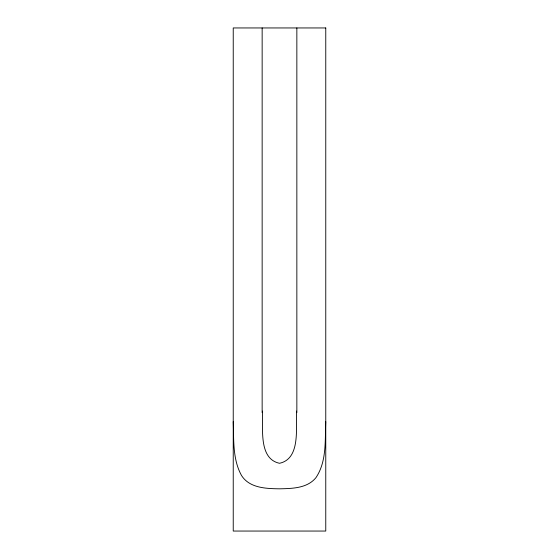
<?xml version="1.0" encoding="UTF-8"?>
<svg xmlns="http://www.w3.org/2000/svg" width="559" height="559" viewBox="0 0 559 559"><rect width="100%" height="100%" fill="white"/><g stroke="black" fill="none" stroke-linecap="round" stroke-linejoin="round"><path stroke-width="0.84" d="M325.764 421.661C324.905 440.366 326.924 461.427 315.905 477.714C307.205 488.37 292.112 488.538 279.5 488.818C266.147 488.622 249.531 488.147 241.544 475.534C232.488 459.246 233.9 439.66 233.236 421.661M262.395 411.061C263.464 426.908 257.93 458.68 279.5 463.285C301.07 458.68 295.536 426.908 296.605 411.061M296.85 27.95L296.85 412.668M262.15 27.95L262.15 412.668M325.764 27.95L233.236 27.95L233.236 531.05L325.764 531.05L325.764 27.95"/></g></svg>
